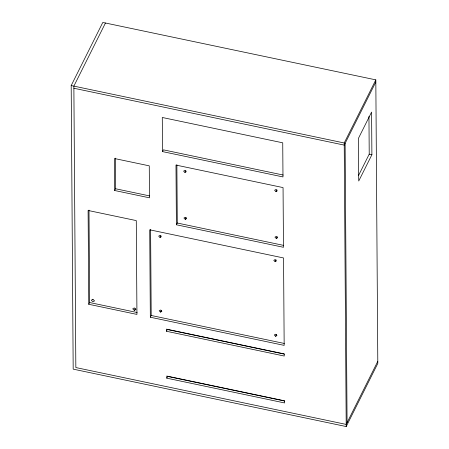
<?xml version="1.0" encoding="UTF-8"?>
<svg xmlns="http://www.w3.org/2000/svg" width="449" height="449" viewBox="0 0 449 449"><rect width="100%" height="100%" fill="white"/><g stroke="black" fill="none" stroke-linecap="round" stroke-linejoin="round"><path stroke-width="0.67" d="M71.189 85.557L102.787 22.45L375.819 79.866L377.811 363.443L346.213 426.55L73.181 369.134L71.189 85.557L344.215 142.973L375.819 79.866M105.464 23.011L73.866 86.118L75.842 367.563L346.196 424.417L377.794 361.31M114.691 190.511L114.467 158.525L149.264 165.844L149.489 197.829L114.691 190.511L115.567 188.754L115.354 158.166M162.527 151.599L162.285 117.486L282.741 142.816L282.982 176.934L162.527 151.599L163.408 149.848L283.173 175.037M88.762 304.282L88.105 210.469L136.283 220.599L136.945 314.412L88.762 304.282L89.643 302.531L88.992 210.115M184.949 172.478L186.279 171.692L184.932 170.345L183.602 171.125L184.949 172.478L185.886 170.598M160.012 237.487L161.343 236.707L159.996 235.355L158.665 236.14L160.012 237.487L160.955 235.613M176.406 224.775L175.986 165.075L283.055 187.592L283.476 247.292L176.406 224.775L177.282 223.024L176.872 164.71M134.33 310.439L135.929 309.496L134.313 307.879L132.719 308.822L134.33 310.439L135.272 308.558M185.274 219.381L186.61 218.596L185.263 217.249L183.933 218.034L185.274 219.381L186.217 217.507M150.331 317.23L149.713 229.809L283.549 257.956L284.166 345.376L150.331 317.23L151.206 315.479L150.6 229.456M160.54 312.117L161.87 311.331L160.523 309.984L159.193 310.77L160.54 312.117L161.477 310.237M166.461 331.267L166.45 329.134L284.228 353.902L284.239 356.035L166.461 331.267L167.342 329.515L284.436 354.138M166.792 378.176L166.781 376.043L284.554 400.811L284.571 402.944L166.792 378.176L167.673 376.425L284.761 401.047M275.955 191.616L277.286 190.831L275.944 189.484L274.608 190.264L275.955 191.616L276.898 189.736M276.287 238.52L277.617 237.734L276.27 236.387L274.94 237.173L276.287 238.52L277.229 236.645M275.114 261.694L276.444 260.908L275.097 259.561L273.767 260.347L275.114 261.694L276.051 259.814M375.835 81.999L344.231 145.106L73.883 88.251M275.635 336.318L276.966 335.538L275.624 334.191L274.294 334.971L275.635 336.318L276.578 334.443M358.56 175.452L369.218 154.164L368.949 116.414M371.895 154.725L358.729 181.02L358.425 138.376L371.592 112.082L371.895 154.725L369.218 154.164M115.567 188.754L149.685 195.932M177.282 223.024L283.667 245.395M89.643 302.531L137.141 312.521M151.206 315.479L284.357 343.474M345.113 143.349L347.071 422.666M344.215 142.973L346.213 426.55M92.921 299.275L91.327 300.213L92.937 301.829L94.537 300.892L92.921 299.275"/></g></svg>
